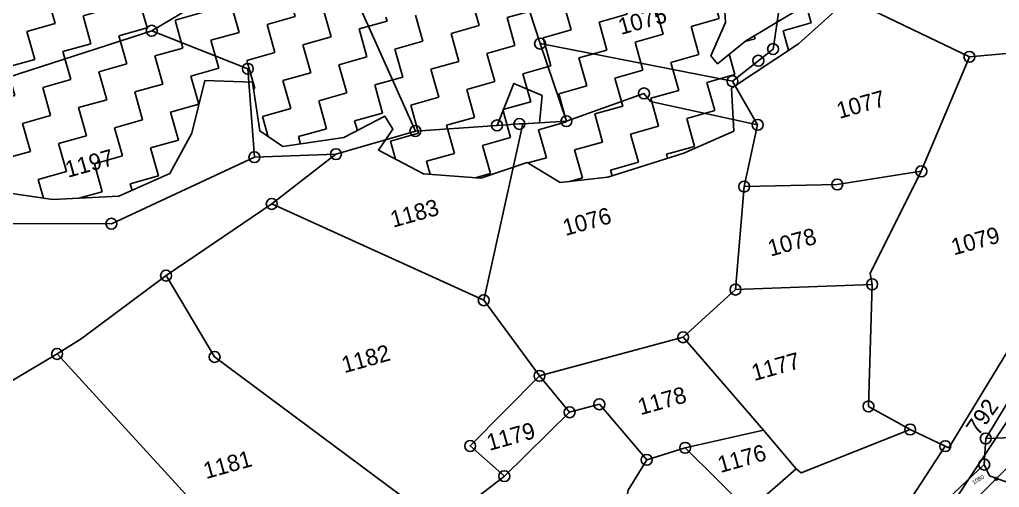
# Model space of a CAD drawing. Header units: metres. Extents: x 302225 to 305800, y 1939856 to 1943652.
# Drawn here: x 304310.2 to 304734.2, y 1941008.2 to 1941210.7 of the extents above; entities that cross this region are included whole.
import ezdxf

# ---------------------------------------------------------------- set-up
doc = ezdxf.new("R2010")
doc.units = ezdxf.units.M
for name, color, linetype in [('POLY_HATCH', 12, 'Continuous'), ('POLY_PARCEL', 6, 'Continuous'), ('SYM_STONE', 1, 'Continuous'), ('TEXT_PARCEL', 7, 'Continuous')]:
    doc.layers.add(name, color=color, linetype=linetype)
doc.styles.add('TEXT_MAP', font='')
doc.styles.get('TEXT_MAP').set_extended_font_data('Kruti Dev 050')

# ---------------------------------------------------------------- blocks, each defined once
blk = doc.blocks.new('STONE')
blk.add_circle((0, 0), 0.851)
blk = doc.blocks.new('UKBH')
at = {"layer": 'POLY_HATCH'}
h = blk.add_hatch(dxfattribs=at)
h.set_pattern_fill('ZIGZAG', color=256, style=0)
h.set_pattern_definition([(0, (0, 0), (3.175, 3.175), [3.175, -3.175]), (90, (3.175, 0), (-3.175, 3.175), [3.175, -3.175])])
h.paths.add_polyline_path([(345.29, 296.21), (347.03, 300.43), (345.79, 304.65), (344.29, 309.86), (344.79, 312.34), (343.3, 315.31), (340.57, 317.55), (339.07, 320.27), (339.07, 322.76), (340.32, 325.48), (338.83, 326.72), (336.09, 327.72), (332.12, 328.96), (328.64, 330.69), (327.39, 330.94), (323.42, 330.69), (319.22, 329.08), (317.2, 329.95), (313.72, 332.93), (309.21, 329.81), (306.27, 331.44), (304.28, 333.42), (303.28, 336.15), (303.04, 340.86), (303.78, 344.34), (305.27, 347.81), (308.46, 354.9), (307.72, 357.13), (304.49, 359.12), (300.26, 362.84), (295.29, 362.34), (287.59, 356.39), (285.1, 354.9), (282.37, 354.65), (276.9, 357.38), (274.66, 359.37), (271.3, 359.67), (270.68, 363.39), (269.94, 363.83), (265.47, 362.59), (260.25, 361.6), (260, 363.58), (257.51, 362.34), (255.77, 359.86), (253.04, 360.36), (248.07, 362.09), (246.33, 363.83), (244.59, 367.3), (245.09, 370.78), (247.32, 372.02), (250.55, 374.99), (248.66, 377.54), (245.68, 379.03), (240.71, 380.02), (232.6, 380.43), (234.09, 374.48), (237.32, 364.31), (240.05, 359.59), (245.02, 356.62), (252.23, 354.63), (256.7, 353.89), (264.66, 347.93), (269.13, 343.22), (276.09, 339.75), (287.28, 340), (290.26, 341.49), (293.99, 341.49), (295.23, 339.75), (293.49, 338.26), (290.26, 338.26), (288.02, 337.52), (288.52, 333.05), (289.76, 329.33), (292.99, 325.11), (295.97, 321.14), (305.27, 317.22), (310.24, 316.23), (313.72, 317.47), (317.94, 320.45), (321.92, 319.95), (325.65, 315.98), (328.88, 308.54), (330.62, 305.57), (330.12, 302.59), (329.13, 299.86), (325.9, 298.12), (325.15, 294.65), (325.15, 290.43), (326.89, 286.96), (328.38, 284.73), (327.89, 282.5), (325.4, 277.78), (326.39, 273.32), (328.38, 270.34), (328.38, 264.63), (328.89, 257.99), (330.38, 253.78), (332.37, 250.55), (333.86, 246.83), (334.36, 239.89), (335.85, 235.67), (339.57, 231.7), (343.55, 228.72), (347.53, 226.74), (354.74, 227.73), (362.94, 228.97), (369.4, 232.2), (377.85, 236.41), (381.83, 240.13), (382.82, 246.58), (381.33, 251.54), (384.11, 257.8), (386.8, 261.96), (387.3, 266.68), (391.27, 270.15), (392.51, 274.37), (395.09, 280.73), (394.35, 284.45), (392.86, 289.41), (392.36, 294.37), (390.62, 302.8), (387.64, 307.02), (382.42, 310.99), (381.18, 316.45), (380.68, 321.16), (377.94, 325.84), (372.72, 329.06), (370.48, 331.05), (369.98, 335.76), (366.5, 343.2), (361.53, 346.92), (357.06, 348.66), (354.33, 351.88), (351.59, 355.85), (350.1, 359.82), (345.63, 366.02), (339.41, 368.5), (332.21, 371.98), (329.22, 370.49), (326.99, 361.31), (329.47, 354.61), (332.7, 352.88), (335.69, 350.89), (336.68, 348.16), (336.68, 344.69), (336.18, 341.96), (333.7, 340.97), (333.7, 339.48), (336.18, 338.24), (340.66, 338.24), (349.35, 337.99), (352.34, 335.02), (355.57, 332.29), (356.56, 328.57), (357.56, 324.35), (358.8, 321.12), (361.29, 319.39), (364.52, 318.89), (368, 316.16), (369.65, 311.29), (370.14, 304.59), (372.13, 302.36), (374.37, 302.11), (375.36, 296.65), (375.36, 290.95), (375.86, 287.97), (376.86, 283.75), (375.36, 278.55), (373.87, 273.58), (371.88, 270.36), (370.14, 264.47), (368.15, 260.75), (368.65, 258.02), (367.91, 253.56), (365.42, 248.6), (361.2, 244.63), (356.72, 241.65), (353.99, 242.64), (350.26, 245.87), (348.27, 248.6), (347.53, 254.8), (348.27, 257.28), (346.53, 259.01), (344.29, 259.51), (342.8, 264.22), (342.31, 270.43), (339.82, 278.61), (340.57, 281.34), (342.8, 284.32), (343.3, 293.48)])
h.paths.add_polyline_path([(225.93, 333.08), (229.2, 334.48), (236.03, 336.25), (236.12, 339.33), (232.1, 338.68), (229.95, 339.7), (233.22, 341.66), (235.75, 345.12), (235.28, 348.57), (235.19, 353.33), (233.22, 354.92), (229.58, 352.96), (230.42, 350.62), (230.14, 347.54), (226.86, 345.4), (221.16, 343.81), (216.2, 343.72), (209.75, 341.38), (203.67, 340.92), (199.28, 338.96), (194.32, 338.68), (189.74, 339.52), (187.03, 341.48), (186, 346.98), (184.22, 347.45), (180.95, 348.66), (174.69, 350.81), (169.17, 352.02), (163.09, 353.24), (158.7, 355.01), (154.68, 352.49), (151.22, 352.02), (146.82, 350.44), (142.61, 350.34), (140.28, 352.3), (140, 355.76), (141.02, 358.65), (140.37, 361.17), (142.15, 363.88), (145.61, 366.02), (147.57, 367.42), (145.61, 372.74), (146.07, 374.7), (149.16, 377.22), (153.74, 382.54), (157.95, 387.11), (161.97, 388.51), (165.99, 389.73), (166.27, 394.11), (167.49, 397.75), (170.11, 401.49), (162.25, 408.02), (159.73, 407.18), (156.83, 405.03), (153.18, 399.71), (149.53, 395.14), (147.57, 391.69), (148.79, 387.86), (146.82, 385.34), (144.3, 384.87), (141.59, 386.09), (137.19, 385.25), (134.48, 382.17), (132.51, 380.39), (130.36, 375.45), (129.52, 371.06), (127.18, 368.54), (126.53, 363.78), (126.25, 356.97), (126.9, 351.46), (124.01, 348.57), (119.61, 346.24), (116.53, 344.28), (116.62, 341.57), (121.01, 337.56), (123.73, 335.97), (132.61, 334.01), (140.74, 334.1), (149.25, 330.28), (156.27, 328.69), (162.31, 329.57), (165.8, 333.17), (168.7, 338.3), (173.66, 336.72), (173, 331.4), (174.97, 329.06), (181.61, 328.22), (186.56, 329.25), (187.03, 327.66), (184.88, 325.89), (188.9, 322.06), (194.79, 319.92), (200.12, 320.2), (203.02, 317.12), (208.16, 316.28), (216.86, 316.56), (222.75, 317.4), (223.78, 321.97), (232.1, 324.68), (239.49, 328.32), (237.71, 330.84), (232.57, 328.13), (226.68, 326.54), (223.03, 324.96), (222.56, 325.98), (225.09, 329.06)])
for points in [[(225.93, 333.08), (225.09, 329.06), (222.56, 325.98), (223.03, 324.96), (226.68, 326.54), (232.57, 328.13)], [(239.49, 328.32), (232.1, 324.68), (223.78, 321.97), (222.75, 317.4), (216.86, 316.56), (208.16, 316.28), (203.02, 317.12), (200.12, 320.2), (194.79, 319.92), (188.9, 322.06), (184.88, 325.89), (187.03, 327.66), (186.56, 329.25), (181.61, 328.22), (174.97, 329.06), (173, 331.4), (173.66, 336.72), (168.7, 338.3), (165.8, 333.17), (162.31, 329.57), (156.27, 328.69), (149.25, 330.28), (140.74, 334.1)]]:
    blk.add_lwpolyline(points, dxfattribs=at)
at = {"layer": 'POLY_PARCEL'}
for points in [[(183.4, 370.79), (183.23, 368.03), (189.33, 326.8)], [(164.62, 345.1), (169.25, 346.32), (170.16, 348.16), (171.14, 352), (153.11, 360.88)], [(136.49, 353.52), (137.9, 344.07), (164.62, 345.1)], [(204.99, 332.31), (204.7, 339.84), (203.37, 349.17)], [(164.62, 345.1), (173.58, 338.27), (171.66, 328.8)], [(204.99, 332.31), (205.47, 323.38)], [(224.08, 322.68), (204.99, 332.31)], [(134.32, 331.76), (154.69, 326.02), (171.66, 328.8)], [(224.08, 322.68), (229.28, 324.86), (231.96, 330.81)], [(171.66, 328.8), (180.31, 326.71)], [(198.06, 324.98), (201.07, 328.9), (203.67, 326.79), (202.59, 324.01)], [(172.1, 323.38), (180.31, 326.71)], [(180.31, 326.71), (189.33, 326.8)], [(189.33, 326.8), (198.06, 324.98)], [(240.03, 326.74), (249.66, 318.26)], [(198.06, 324.98), (200.46, 324.48), (200.81, 324.4)], [(191.51, 307.02), (200.81, 324.4)], [(200.81, 324.4), (202.59, 324.01)], [(202.59, 324.01), (205.47, 323.38)], [(205.47, 323.38), (214.43, 324.01), (214.88, 322.95), (225.43, 317.36)], [(158.9, 318.97), (172.1, 323.38)], [(191.51, 307.02), (172.1, 323.38)], [(225.43, 317.36), (224.08, 322.68)], [(145.15, 313.96), (148.11, 314.82), (158.9, 318.97)], [(158.9, 318.97), (161.59, 309), (180.37, 284.66)], [(225.43, 317.36), (222.2, 311.28)], [(241.24, 307.66), (249.66, 318.26)], [(249.66, 318.26), (258.02, 316.7)], [(145.15, 313.96), (124.77, 308.49)], [(155.84, 292.79), (145.15, 313.96)], [(218.25, 300.72), (222.2, 311.28)], [(222.2, 311.28), (232.03, 308.75), (241.24, 307.66)], [(241.24, 307.66), (232.84, 298.44), (232.75, 297.24)], [(195.14, 297.44), (191.51, 307.02)], [(218.25, 300.72), (211.35, 297.26)], [(232.75, 297.24), (218.25, 300.72)], [(195.14, 297.44), (185.79, 292.12), (188.49, 287.94)], [(195.14, 297.44), (197.22, 292.73)], [(211.35, 297.26), (195.14, 297.44)], [(211.35, 297.26), (217.05, 285.15)], [(232.46, 280.88), (228.76, 284.53), (232.75, 297.24)], [(188.49, 287.94), (197.22, 292.73)], [(197.22, 292.73), (200.58, 292.69), (203.91, 285.46)], [(251.55, 291.63), (251.06, 291.88), (235.97, 277.8), (235.64, 278.09)], [(180.37, 284.66), (188.49, 287.94)], [(203.91, 285.46), (201.08, 282.81), (200.11, 280.86)], [(208.3, 285.59), (203.91, 285.46)], [(208.3, 285.59), (217.05, 285.15)], [(219.33, 280.1), (213.1, 277.16), (208.3, 285.59)], [(217.05, 285.15), (219.33, 280.1)], [(246.53, 283.71), (240.12, 277.71)], [(232.46, 280.88), (219.74, 279.53), (219.33, 280.1)], [(235.64, 278.09), (232.46, 280.88)], [(235.64, 278.09), (228.53, 271.87)], [(240.12, 277.71), (239.2, 275.01)], [(240.12, 277.71), (247.77, 275.85), (247.23, 274.94)], [(239.2, 275.01), (234.42, 272.51)], [(239.2, 275.01), (239.4, 273.67), (244.27, 270.21)]]:
    blk.add_lwpolyline(points, dxfattribs=at)
at = {"layer": 'SYM_STONE', "xscale": 0.7, "yscale": 0.7, "zscale": 0.7}
for p in [(164.62, 345.1), (173.58, 338.27), (204.99, 332.31), (171.66, 328.8), (180.31, 326.71), (189.33, 326.8), (154.69, 326.02), (198.06, 324.98), (200.46, 324.48), (229.28, 324.86), (172.1, 323.38), (205.47, 323.38), (214.43, 324.01), (227.39, 324.07), (224.08, 322.68), (158.9, 318.97), (249.66, 318.26), (225.43, 317.36), (145.15, 313.96), (222.2, 311.28), (161.59, 309), (232.03, 308.75), (191.51, 307.02), (241.24, 307.66), (218.25, 300.72), (195.14, 297.44), (211.35, 297.26), (232.75, 297.24), (185.79, 292.12), (197.22, 292.73), (200.58, 292.69), (188.49, 287.94), (203.91, 285.46), (208.3, 285.59), (228.76, 284.53), (232.46, 280.88), (235.65, 278.1), (240.12, 277.71), (239.2, 275.01)]:
    blk.add_blockref('STONE', p, dxfattribs=at)
at = {"layer": 'TEXT_PARCEL', "style": 'TEXT_MAP'}
for s, p in [('1197', (151.47, 332.12)), ('1075', (213.73, 330.82)), ('1183', (184.13, 317.3)), ('1077', (234.18, 315.57)), ('1076', (201.98, 311.35)), ('1182', (174.73, 303.46)), ('1078', (222.9, 303.14)), ('1079', (242.18, 297.87)), ('1181', (157.1, 296.42)), ('1179', (187.66, 291.03)), ('1178', (204.58, 290.32)), ('1177', (217.51, 290.56)), ('1176', (211.25, 281.9))]:
    blk.add_text(s, height=1.8, dxfattribs=at).set_placement(p)
blk.add_text('792', height=1.8, rotation=39.5899, dxfattribs=at).set_placement((239.4, 278.12))
blk = doc.blocks.new('1236')
at = {"layer": 'POLY_PARCEL'}
for points in [[(305732.14, 1943609.4), (305685.9, 1943585.39), (305621.57, 1943555.31)], [(305632.62, 1943551.88), (305653.4, 1943556.98)]]:
    blk.add_lwpolyline(points, dxfattribs=at)
at = {"layer": 'SYM_STONE', "ltscale": 10, "xscale": 0.7, "yscale": 0.7, "zscale": 0.7}
blk.add_blockref('STONE', (305643.15, 1943554.47), dxfattribs=at)
at = {"layer": 'TEXT_PARCEL', "style": 'TEXT_MAP'}
blk.add_text('1080', height=1.8, dxfattribs=at).set_placement((305633.46, 1943557.36))

msp = doc.modelspace()

# ---------------------------------------------------------------- block references
at = {"xscale": 3.969798452256498, "yscale": 3.969798452256498, "zscale": 3.969798452256498, "rotation": 15.68529373692154}
msp.add_blockref('UKBH', (304108.57, 1939710.24), dxfattribs=at)
at = {"rotation": 31.33462643339829}
msp.add_blockref('1236', (1054386.5, 121989.89), dxfattribs=at)

doc.saveas('drawing.dxf')
